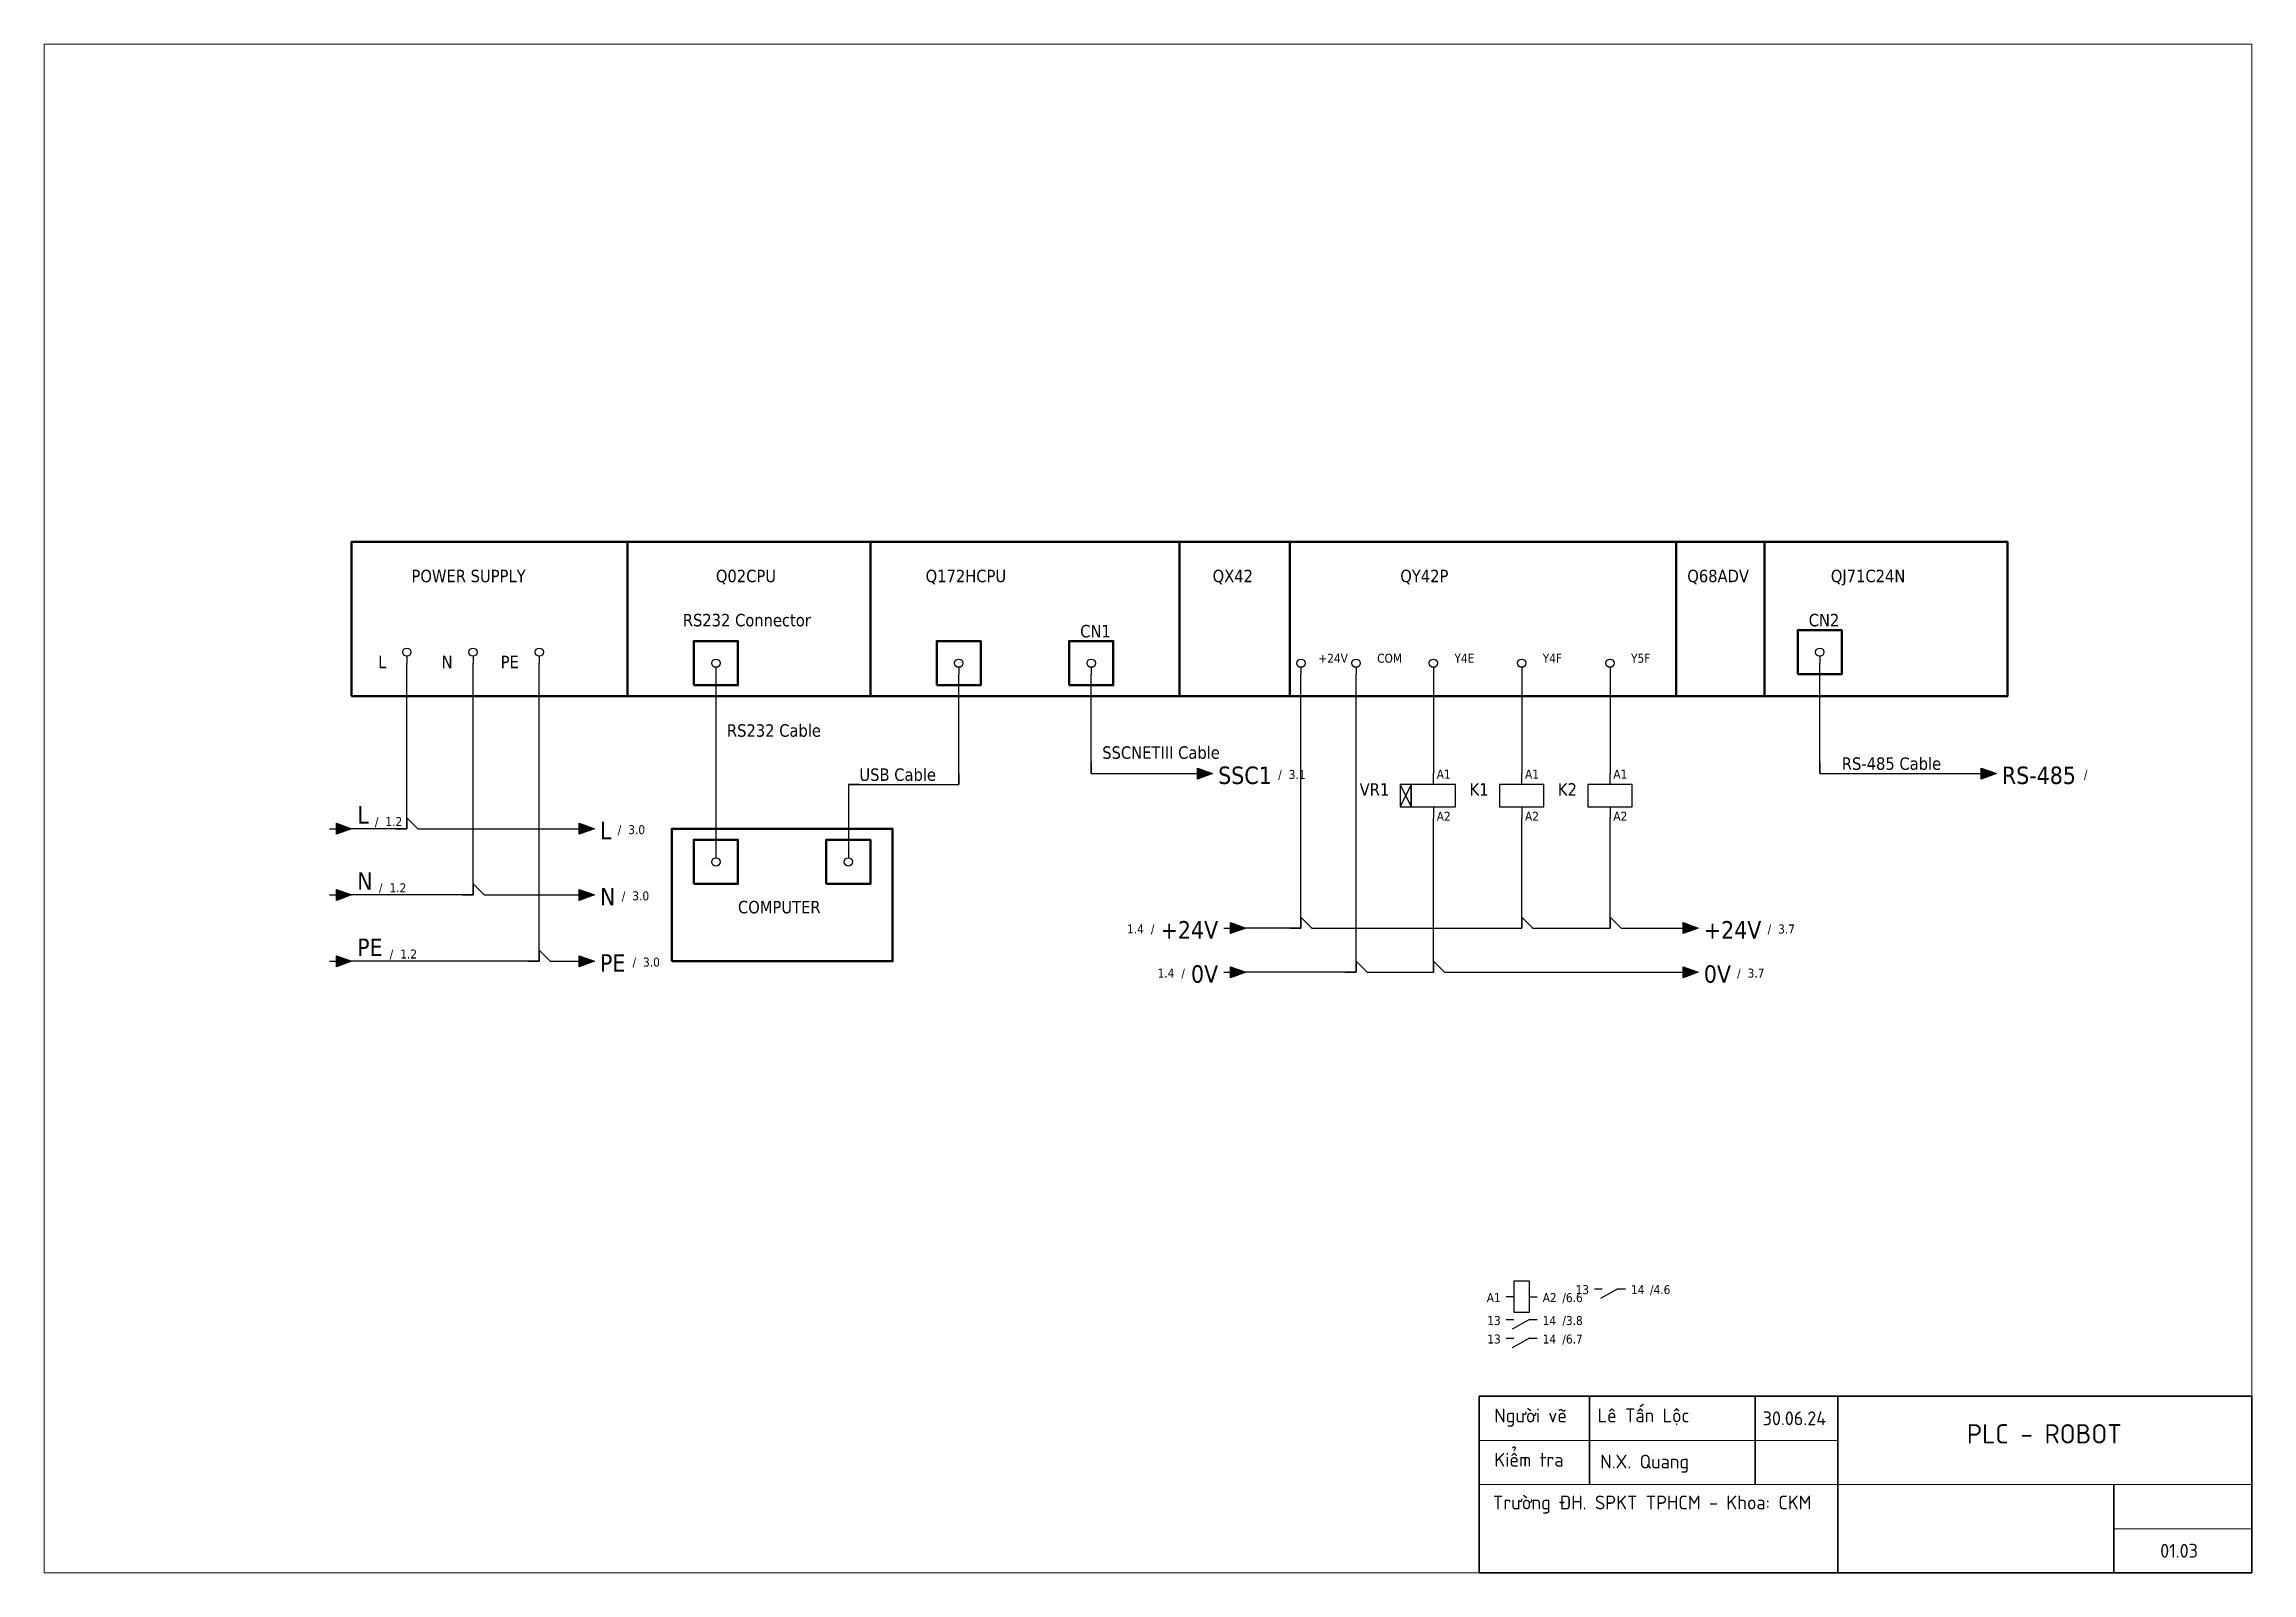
# Paper-space layout 'Sheet' of a CAD drawing. Header units: millimetres. Extents: x 10 to 410, y 10 to 287.
import ezdxf
from ezdxf.enums import TextEntityAlignment as Align

# ---------------------------------------------------------------- set-up
doc = ezdxf.new("R2010")
doc.units = ezdxf.units.MM
for name, color, linetype, lineweight in [('EPLAN100', 7, 'Continuous', 50), ('EPLAN108', 5, 'Continuous', 35), ('EPLAN300', 5, 'Continuous', 25), ('EPLAN311', 1, 'Continuous', 25), ('EPLAN400', 5, 'Continuous', 35), ('EPLAN403', 5, 'Continuous', 35), ('EPLAN408', 5, 'Continuous', 35), ('EPLAN420', 7, 'Continuous', 35), ('EPLAN421', 5, 'Continuous', 35), ('EPLAN422', 7, 'Continuous', 35), ('EPLAN434', 7, 'Continuous', 35), ('EPLAN440', 73, 'Continuous', 35), ('EPLAN442', 73, 'Continuous', 35), ('EPLAN500', 7, 'Continuous', 35), ('EPLAN501', 7, 'Continuous', 35), ('EPLAN502', 7, 'Continuous', 35), ('EPLAN503', 7, 'Continuous', 35), ('EPLAN504', 7, 'Continuous', 35), ('EPLAN512', 3, 'Continuous', 35), ('NetDam', 7, 'Continuous', 35), ('Netmanh', 5, 'Continuous', 13)]:
    doc.layers.add(name, color=color, linetype=linetype, lineweight=lineweight)
doc.styles.add('Tahoma', font='tahoma.ttf')

# ---------------------------------------------------------------- blocks, each defined once
blk = doc.blocks.new('EPLSYM_LibraryGB_symbol_Symbol1410_Variant0_Placement1')
at = {"layer": 'EPLAN300', "ltscale": 4}
blk.add_line((0, -0.75), (0, -2), dxfattribs=at)
at = {"layer": 'EPLAN300', "linetype": 'Continuous', "ltscale": 4}
blk.add_circle((0, 0), 0.75, dxfattribs=at)
at = {"layer": 'EPLAN408', "style": 'Tahoma'}
blk.add_attdef('17_20010', text='', height=2.2575, dxfattribs=at).set_placement((-3.7, -0.6515), align=Align.TOP_RIGHT)
at = {"layer": 'EPLAN422', "style": 'Tahoma'}
blk.add_attdef('17_20030', text='', height=3.1605, dxfattribs=at).set_placement((1.4, -1.0321), align=Align.TOP_LEFT)
at = {"layer": 'EPLAN434', "style": 'Tahoma'}
blk.add_attdef('17_20225', text='', height=1.6254, dxfattribs=at).set_placement((27.85, -0.72508), align=Align.TOP_LEFT)
at = {"layer": 'EPLAN500', "style": 'Tahoma'}
blk.add_attdef('17_20027', text='', height=1.6254, dxfattribs=at).set_placement((-3.7, -4.27508), align=Align.TOP_RIGHT)
at = {"layer": 'EPLAN501', "style": 'Tahoma'}
blk.add_attdef('17_20011', text='', height=1.6254, dxfattribs=at).set_placement((-3.7, -9.67508), align=Align.TOP_RIGHT)
at = {"layer": 'EPLAN502', "style": 'Tahoma'}
blk.add_attdef('17_20025', text='', height=1.6254, dxfattribs=at).set_placement((-3.7, -12.37508), align=Align.TOP_RIGHT)
at = {"layer": 'EPLAN503', "style": 'Tahoma'}
blk.add_attdef('17_20024', text='', height=1.6254, dxfattribs=at).set_placement((-3.7, -15.07508), align=Align.TOP_RIGHT)
at = {"layer": 'EPLAN504', "style": 'Tahoma'}
blk.add_attdef('17_20901[1]', text='', height=1.6254, dxfattribs=at).set_placement((-3.7, -6.97508), align=Align.TOP_RIGHT)
at = {"layer": 'EPLAN512', "style": 'Tahoma'}
blk.add_attdef('17_20201[1]', text='', height=1.6254, dxfattribs=at).set_placement((-3.7, -17.77508), align=Align.TOP_RIGHT)
blk = doc.blocks.new('EPLSYM_LibraryGB_symbol_Symbol1352_Variant0_Placement1')
at = {"layer": 'EPLAN300', "linetype": 'Continuous', "ltscale": 4}
blk.add_line((0, 2), (0, 0.75), dxfattribs=at)
blk.add_circle((0, 0), 0.75, dxfattribs=at)
at = {"layer": 'EPLAN408', "style": 'Tahoma'}
blk.add_attdef('17_20010', text='', height=2.2575, dxfattribs=at).set_placement((-3.7, -0.22575), align=Align.MIDDLE_RIGHT)
at = {"layer": 'EPLAN422', "style": 'Tahoma'}
blk.add_attdef('17_20030', text='', height=1.6254, dxfattribs=at).set_placement((1.4, -0.16254), align=Align.MIDDLE_LEFT)
at = {"layer": 'EPLAN434', "style": 'Tahoma'}
blk.add_attdef('17_20225', text='', height=1.6254, dxfattribs=at).set_placement((27.85, -0.16254), align=Align.MIDDLE_LEFT)
at = {"layer": 'EPLAN500', "style": 'Tahoma'}
blk.add_attdef('17_20027', text='', height=1.6254, dxfattribs=at).set_placement((-3.7, -3.38754), align=Align.MIDDLE_RIGHT)
at = {"layer": 'EPLAN501', "style": 'Tahoma'}
blk.add_attdef('17_20011', text='', height=1.6254, dxfattribs=at).set_placement((-3.7, -8.78754), align=Align.MIDDLE_RIGHT)
at = {"layer": 'EPLAN502', "style": 'Tahoma'}
blk.add_attdef('17_20025', text='', height=1.6254, dxfattribs=at).set_placement((-3.7, -11.48754), align=Align.MIDDLE_RIGHT)
at = {"layer": 'EPLAN503', "style": 'Tahoma'}
blk.add_attdef('17_20024', text='', height=1.6254, dxfattribs=at).set_placement((-3.7, -14.18754), align=Align.MIDDLE_RIGHT)
at = {"layer": 'EPLAN504', "style": 'Tahoma'}
blk.add_attdef('17_20901[1]', text='', height=1.6254, dxfattribs=at).set_placement((-3.7, -6.08754), align=Align.MIDDLE_RIGHT)
at = {"layer": 'EPLAN512', "style": 'Tahoma'}
blk.add_attdef('17_20201[1]', text='', height=1.6254, dxfattribs=at).set_placement((-3.7, -16.88754), align=Align.MIDDLE_RIGHT)
blk = doc.blocks.new('EPLSYM_LibraryGB_symbol_Symbol21_Variant0_Placement1')
at = {"layer": 'EPLAN300', "linetype": 'Continuous'}
for p, q in [((0, 2), (0, 4)), ((0, -2), (0, -4))]:
    blk.add_line(p, q, dxfattribs=at)
at = {"layer": 'EPLAN300', "linetype": 'Continuous', "ltscale": 4}
for p, q in [((-4, 2), (-6, -2)), ((-6, 2), (-4, -2))]:
    blk.add_line(p, q, dxfattribs=at)
blk.add_lwpolyline([(-6, -2), (-4, -2), (-4, 2), (-6, 2)], close=True, dxfattribs=at)
at = {"layer": 'EPLAN300', "linetype": 'Continuous'}
blk.add_lwpolyline([(-4, -2), (4, -2), (4, 2), (-4, 2)], close=True, dxfattribs=at)
at = {"layer": 'EPLAN400', "style": 'Tahoma'}
blk.add_attdef('17_20010', text='', height=2.2575, dxfattribs=at).set_placement((-8, 0), align=Align.RIGHT)
at = {"layer": 'EPLAN420', "style": 'Tahoma'}
blk.add_attdef('17_20028[1]', text='', height=1.6254, dxfattribs=at).set_placement((0.6, 2.6), align=Align.BOTTOM_LEFT)
blk.add_attdef('17_20028[2]', text='', height=1.6254, dxfattribs=at).set_placement((0.6, -2.92508), align=Align.TOP_LEFT)
at = {"layer": 'EPLAN421', "style": 'Tahoma'}
blk.add_attdef('17_20029[1]', text='', height=1.1739, dxfattribs=at).set_placement((0.6, 5.3), align=Align.BOTTOM_LEFT)
blk.add_attdef('17_20029[2]', text='', height=1.1739, dxfattribs=at).set_placement((0.6, -5.53478), align=Align.TOP_LEFT)
at = {"layer": 'EPLAN440', "style": 'Tahoma'}
blk.add_attdef('17_20300', text='', height=1.6254, dxfattribs=at).set_placement((-8, -3.38754), align=Align.MIDDLE_RIGHT)
at = {"layer": 'EPLAN500', "style": 'Tahoma'}
blk.add_attdef('17_20027', text='', height=1.6254, dxfattribs=at).set_placement((-8, -6.08754), align=Align.MIDDLE_RIGHT)
at = {"layer": 'EPLAN501', "style": 'Tahoma'}
blk.add_attdef('17_20011', text='', height=1.6254, dxfattribs=at).set_placement((-8, -11.48754), align=Align.MIDDLE_RIGHT)
at = {"layer": 'EPLAN502', "style": 'Tahoma'}
blk.add_attdef('17_20025', text='', height=1.6254, dxfattribs=at).set_placement((-8, -14.18754), align=Align.MIDDLE_RIGHT)
at = {"layer": 'EPLAN503', "style": 'Tahoma'}
blk.add_attdef('17_20024', text='', height=1.6254, dxfattribs=at).set_placement((-8, -16.88754), align=Align.MIDDLE_RIGHT)
at = {"layer": 'EPLAN504', "style": 'Tahoma'}
blk.add_attdef('17_20901[1]', text='', height=1.6254, dxfattribs=at).set_placement((-8, -8.78754), align=Align.MIDDLE_RIGHT)
at = {"layer": 'EPLAN512', "style": 'Tahoma'}
blk.add_attdef('17_20201[1]', text='', height=1.6254, dxfattribs=at).set_placement((-8, -19.58754), align=Align.MIDDLE_RIGHT)
blk = doc.blocks.new('EPLSYM_LibraryGB_symbol_Symbol20_Variant0_Placement1')
at = {"layer": 'EPLAN300', "linetype": 'Continuous'}
for p, q in [((0, 2), (0, 4)), ((0, -2), (0, -4)), ((-1.4, -90.8), (-2.8, -90.8)), ((1.4, -90.8), (2.8, -90.8)), ((-2.8, -94.95), (-1.4, -94.95)), ((1.4, -94.95), (2.8, -94.95)), ((-2.8, -98.3), (-1.4, -98.3)), ((1.4, -98.3), (2.8, -98.3))]:
    blk.add_line(p, q, dxfattribs=at)
at = {"layer": 'EPLAN300', "linetype": 'Continuous', "ltscale": 4}
for p, q in [((1.4, -94.95), (-1.75, -96.7)), ((1.4, -98.3), (-1.75, -100.05))]:
    blk.add_line(p, q, dxfattribs=at)
at = {"layer": 'EPLAN300', "linetype": 'Continuous'}
for points in [[(-4, -2), (4, -2), (4, 2), (-4, 2)], [(1.4, -93.6), (1.4, -88), (-1.4, -88), (-1.4, -93.6)]]:
    blk.add_lwpolyline(points, close=True, dxfattribs=at)
at = {"layer": 'EPLAN400', "style": 'Tahoma'}
blk.add_attdef('17_20010', text='', height=2.26, dxfattribs=at).set_placement((-6, 0), align=Align.RIGHT)
at = {"layer": 'EPLAN420', "style": 'Tahoma'}
for s, p in [('A1', (-3.8, -90.96)), ('13', (-3.8, -95.11)), ('13', (-3.8, -98.46))]:
    blk.add_text(s, height=1.625, dxfattribs=at).set_placement(p, align=Align.MIDDLE_RIGHT)
for s, p in [('A2', (3.8, -90.96)), ('14', (3.8, -95.11)), ('14', (3.8, -98.46))]:
    blk.add_text(s, height=1.625, dxfattribs=at).set_placement(p, align=Align.MIDDLE_LEFT)
blk.add_attdef('17_20028[1]', text='', height=1.63, dxfattribs=at).set_placement((0.6, 2.6), align=Align.BOTTOM_LEFT)
blk.add_attdef('17_20028[2]', text='', height=1.63, dxfattribs=at).set_placement((0.6, -2.93), align=Align.TOP_LEFT)
at = {"layer": 'EPLAN421', "style": 'Tahoma'}
blk.add_attdef('17_20029[1]', text='', height=1.17, dxfattribs=at).set_placement((0.6, 5.3), align=Align.BOTTOM_LEFT)
blk.add_attdef('17_20029[2]', text='', height=1.17, dxfattribs=at).set_placement((0.6, -5.53), align=Align.TOP_LEFT)
at = {"layer": 'EPLAN440', "style": 'Tahoma'}
for s, p in [('/6.6', (7.36, -90.96)), ('/3.8', (7.36, -95.11)), ('/6.7', (7.36, -98.46))]:
    blk.add_text(s, height=1.625, dxfattribs=at).set_placement(p, align=Align.MIDDLE_LEFT)
blk.add_attdef('17_20300', text='', height=1.63, dxfattribs=at).set_placement((-6, -3.39), align=Align.MIDDLE_RIGHT)
at = {"layer": 'EPLAN500', "style": 'Tahoma'}
blk.add_attdef('17_20027', text='', height=1.63, dxfattribs=at).set_placement((-6, -6.09), align=Align.MIDDLE_RIGHT)
at = {"layer": 'EPLAN501', "style": 'Tahoma'}
blk.add_attdef('17_20011', text='', height=1.63, dxfattribs=at).set_placement((-6, -11.49), align=Align.MIDDLE_RIGHT)
at = {"layer": 'EPLAN502', "style": 'Tahoma'}
blk.add_attdef('17_20025', text='', height=1.63, dxfattribs=at).set_placement((-6, -14.19), align=Align.MIDDLE_RIGHT)
at = {"layer": 'EPLAN503', "style": 'Tahoma'}
blk.add_attdef('17_20024', text='', height=1.63, dxfattribs=at).set_placement((-6, -16.89), align=Align.MIDDLE_RIGHT)
at = {"layer": 'EPLAN504', "style": 'Tahoma'}
blk.add_attdef('17_20901[1]', text='', height=1.63, dxfattribs=at).set_placement((-6, -8.79), align=Align.MIDDLE_RIGHT)
at = {"layer": 'EPLAN512', "style": 'Tahoma'}
blk.add_attdef('17_20201[1]', text='', height=1.63, dxfattribs=at).set_placement((-6, -19.59), align=Align.MIDDLE_RIGHT)
blk = doc.blocks.new('EPLSYM_LibraryGB_symbol_Symbol20_Variant0_Placement1_1')
at = {"layer": 'EPLAN300', "linetype": 'Continuous'}
for p, q in [((0, 2), (0, 4)), ((0, -2), (0, -4)), ((-2.8, -89.35), (-1.4, -89.35)), ((1.4, -89.35), (2.8, -89.35))]:
    blk.add_line(p, q, dxfattribs=at)
at = {"layer": 'EPLAN300', "linetype": 'Continuous', "ltscale": 4}
blk.add_line((1.4, -89.35), (-1.75, -91.1), dxfattribs=at)
at = {"layer": 'EPLAN300', "linetype": 'Continuous'}
blk.add_lwpolyline([(-4, -2), (4, -2), (4, 2), (-4, 2)], close=True, dxfattribs=at)
at = {"layer": 'EPLAN400', "style": 'Tahoma'}
blk.add_attdef('17_20010', text='', height=2.26, dxfattribs=at).set_placement((-6, 0), align=Align.RIGHT)
at = {"layer": 'EPLAN420', "style": 'Tahoma'}
blk.add_text('13', height=1.625, dxfattribs=at).set_placement((-3.8, -89.51), align=Align.MIDDLE_RIGHT)
blk.add_text('14', height=1.625, dxfattribs=at).set_placement((3.8, -89.51), align=Align.MIDDLE_LEFT)
blk.add_attdef('17_20028[1]', text='', height=1.63, dxfattribs=at).set_placement((0.6, 2.6), align=Align.BOTTOM_LEFT)
blk.add_attdef('17_20028[2]', text='', height=1.63, dxfattribs=at).set_placement((0.6, -2.93), align=Align.TOP_LEFT)
at = {"layer": 'EPLAN421', "style": 'Tahoma'}
blk.add_attdef('17_20029[1]', text='', height=1.17, dxfattribs=at).set_placement((0.6, 5.3), align=Align.BOTTOM_LEFT)
blk.add_attdef('17_20029[2]', text='', height=1.17, dxfattribs=at).set_placement((0.6, -5.53), align=Align.TOP_LEFT)
at = {"layer": 'EPLAN440', "style": 'Tahoma'}
blk.add_text('/4.6', height=1.625, dxfattribs=at).set_placement((7.24, -89.51), align=Align.MIDDLE_LEFT)
blk.add_attdef('17_20300', text='', height=1.63, dxfattribs=at).set_placement((-6, -3.39), align=Align.MIDDLE_RIGHT)
at = {"layer": 'EPLAN500', "style": 'Tahoma'}
blk.add_attdef('17_20027', text='', height=1.63, dxfattribs=at).set_placement((-6, -6.09), align=Align.MIDDLE_RIGHT)
at = {"layer": 'EPLAN501', "style": 'Tahoma'}
blk.add_attdef('17_20011', text='', height=1.63, dxfattribs=at).set_placement((-6, -11.49), align=Align.MIDDLE_RIGHT)
at = {"layer": 'EPLAN502', "style": 'Tahoma'}
blk.add_attdef('17_20025', text='', height=1.63, dxfattribs=at).set_placement((-6, -14.19), align=Align.MIDDLE_RIGHT)
at = {"layer": 'EPLAN503', "style": 'Tahoma'}
blk.add_attdef('17_20024', text='', height=1.63, dxfattribs=at).set_placement((-6, -16.89), align=Align.MIDDLE_RIGHT)
at = {"layer": 'EPLAN504', "style": 'Tahoma'}
blk.add_attdef('17_20901[1]', text='', height=1.63, dxfattribs=at).set_placement((-6, -8.79), align=Align.MIDDLE_RIGHT)
at = {"layer": 'EPLAN512', "style": 'Tahoma'}
blk.add_attdef('17_20201[1]', text='', height=1.63, dxfattribs=at).set_placement((-6, -19.59), align=Align.MIDDLE_RIGHT)
blk = doc.blocks.new('EPLSYM_LibrarySPECIAL_Symbol8_Variant0_Placement1')
at = {"layer": 'EPLAN311', "linetype": 'Continuous', "ltscale": 4}
blk.add_hatch(color=256, dxfattribs=at).paths.add_polyline_path([(-0.75, 1), (2, 0), (-0.75, -1)], flags=0)
blk.add_line((-2, 0), (-0.75, 0), dxfattribs=at)
blk.add_lwpolyline([(-0.75, 1), (2, 0), (-0.75, -1)], close=True, dxfattribs=at)
at = {"layer": 'EPLAN403', "style": 'Tahoma'}
blk.add_attdef('70_20010', text='', height=3.16, dxfattribs=at).set_placement((3, 0), align=Align.BOTTOM_LEFT)
at = {"layer": 'EPLAN442', "style": 'Tahoma'}
for tag, p in [('70_24350', (23.82, 0)), ('70_24300', (81.5, 0))]:
    blk.add_attdef(tag, text='', height=1.63, dxfattribs=at).set_placement(p, align=Align.BOTTOM_LEFT)
blk = doc.blocks.new('EPLSYM_LibrarySPECIAL_Symbol8_Variant4_Placement1')
at = {"layer": 'EPLAN311', "linetype": 'Continuous', "ltscale": 4}
blk.add_hatch(color=256, dxfattribs=at).paths.add_polyline_path([(-0.75, 1), (2, 0), (-0.75, -1)], flags=0)
blk.add_line((-2, 0), (-0.75, 0), dxfattribs=at)
blk.add_lwpolyline([(-0.75, 1), (2, 0), (-0.75, -1)], close=True, dxfattribs=at)
at = {"layer": 'EPLAN403', "style": 'Tahoma'}
blk.add_attdef('70_20010', text='', height=3.1605, dxfattribs=at).set_placement((-3, -0.31605), align=Align.MIDDLE_RIGHT)
at = {"layer": 'EPLAN442', "style": 'Tahoma'}
for tag, p in [('70_24300', (-81.5, -0.16254)), ('70_24350', (-23.82, -0.16254))]:
    blk.add_attdef(tag, text='', height=1.6254, dxfattribs=at).set_placement(p, align=Align.MIDDLE_RIGHT)

psp = doc.layouts.new('Sheet')

# ---------------------------------------------------------------- linework, layer by layer
at = {"layer": 'EPLAN100', "ltscale": 4}
for points in [[(65.71, 168.83), (115.71, 168.83), (115.71, 196.83), (65.71, 196.83)], [(115.71, 168.83), (159.71, 168.83), (159.71, 196.83), (115.71, 196.83)], [(159.71, 168.83), (215.71, 168.83), (215.71, 196.83), (159.71, 196.83)], [(215.71, 168.83), (235.71, 168.83), (235.71, 196.83), (215.71, 196.83)], [(235.71, 168.83), (305.71, 168.83), (305.71, 196.83), (235.71, 196.83)], [(305.71, 168.83), (321.71, 168.83), (321.71, 196.83), (305.71, 196.83)], [(321.71, 168.83), (365.71, 168.83), (365.71, 196.83), (321.71, 196.83)], [(327.71, 172.83), (335.71, 172.83), (335.71, 180.83), (327.71, 180.83)], [(127.71, 170.83), (135.71, 170.83), (135.71, 178.83), (127.71, 178.83)], [(171.71, 170.83), (179.71, 170.83), (179.71, 178.83), (171.71, 178.83)], [(195.71, 170.83), (203.71, 170.83), (203.71, 178.83), (195.71, 178.83)], [(123.71, 120.83), (163.71, 120.83), (163.71, 144.83), (123.71, 144.83)], [(127.71, 134.83), (135.71, 134.83), (135.71, 142.83), (127.71, 142.83)], [(151.71, 134.83), (159.71, 134.83), (159.71, 142.83), (151.71, 142.83)]]:
    psp.add_lwpolyline(points, close=True, dxfattribs=at)
at = {"layer": 'EPLAN311', "ltscale": 4}
for p, q in [((75.71, 144.83), (75.71, 174.83)), ((87.71, 132.83), (87.71, 174.83)), ((99.71, 120.83), (99.71, 174.83)), ((131.71, 172.83), (131.71, 140.83)), ((175.71, 152.83), (175.71, 172.83)), ((199.71, 154.83), (199.71, 172.83)), ((237.71, 126.83), (237.71, 172.83)), ((247.71, 118.83), (247.71, 172.83)), ((261.71, 172.83), (261.71, 154.83)), ((277.71, 172.83), (277.71, 154.83)), ((293.71, 172.83), (293.71, 154.83)), ((331.71, 154.83), (331.71, 174.83)), ((331.71, 156.83), (331.71, 154.83)), ((155.71, 152.83), (175.71, 152.83)), ((155.71, 152.83), (155.71, 140.83)), ((199.71, 154.83), (219.71, 154.83)), ((331.71, 154.83), (361.71, 154.83)), ((331.71, 154.83), (333.71, 154.83)), ((75.71, 144.83), (63.71, 144.83)), ((77.71, 144.83), (107.71, 144.83)), ((261.71, 118.83), (261.71, 146.83)), ((277.71, 126.83), (277.71, 146.83)), ((293.71, 126.83), (293.71, 146.83)), ((87.71, 132.83), (63.71, 132.83)), ((89.71, 132.83), (107.71, 132.83)), ((237.71, 126.83), (225.71, 126.83)), ((239.71, 126.83), (277.71, 126.83)), ((279.71, 126.83), (293.71, 126.83)), ((295.71, 126.83), (307.71, 126.83)), ((99.71, 120.83), (63.71, 120.83)), ((101.71, 120.83), (107.71, 120.83)), ((247.71, 118.83), (225.71, 118.83)), ((249.71, 118.83), (261.71, 118.83)), ((263.71, 118.83), (307.71, 118.83))]:
    psp.add_line(p, q, dxfattribs=at)
at = {"layer": 'EPLAN311', "color": 1, "linetype": 'Continuous', "lineweight": 25, "ltscale": 4}
for p, q in [((199.71, 156.83), (199.71, 154.83)), ((157.71, 152.83), (155.71, 152.83)), ((155.71, 152.83), (155.71, 150.83)), ((173.71, 152.83), (175.71, 152.83)), ((175.71, 154.83), (175.71, 152.83)), ((199.71, 154.83), (201.71, 154.83)), ((73.71, 144.83), (75.71, 144.83)), ((75.71, 146.83), (75.71, 144.83)), ((75.71, 146.83), (77.71, 144.83)), ((85.71, 132.83), (87.71, 132.83)), ((87.71, 134.83), (87.71, 132.83)), ((87.71, 134.83), (89.71, 132.83)), ((237.71, 128.83), (237.71, 126.83)), ((237.71, 128.83), (239.71, 126.83)), ((277.71, 128.83), (277.71, 126.83)), ((277.71, 128.83), (279.71, 126.83)), ((293.71, 128.83), (293.71, 126.83)), ((293.71, 128.83), (295.71, 126.83)), ((235.71, 126.83), (237.71, 126.83)), ((275.71, 126.83), (277.71, 126.83)), ((291.71, 126.83), (293.71, 126.83)), ((97.71, 120.83), (99.71, 120.83)), ((99.71, 122.83), (99.71, 120.83)), ((99.71, 122.83), (101.71, 120.83)), ((247.71, 120.83), (247.71, 118.83)), ((247.71, 120.83), (249.71, 118.83)), ((261.71, 120.83), (261.71, 118.83)), ((261.71, 120.83), (263.71, 118.83)), ((245.71, 118.83), (247.71, 118.83)), ((259.71, 118.83), (261.71, 118.83))]:
    psp.add_line(p, q, dxfattribs=at)
at = {"layer": 'NetDam'}
for p, q in [((270, 42), (410, 42)), ((270, 10), (270, 42)), ((290, 42), (290, 26)), ((320, 42), (320, 26)), ((335, 42), (335, 10)), ((410, 42), (410, 10)), ((385, 26), (385, 10)), ((410, 10), (270, 10))]:
    psp.add_line(p, q, dxfattribs=at)
at = {"layer": 'Netmanh'}
for p, q in [((270, 34), (335, 34)), ((270, 26), (410, 26)), ((385, 18), (410, 18))]:
    psp.add_line(p, q, dxfattribs=at)

# ---------------------------------------------------------------- block references
ref = psp.add_blockref('EPLSYM_LibraryGB_symbol_Symbol1410_Variant0_Placement1', (75.71, 176.83))
ref.add_attrib('17_20010', 'L', dxfattribs={"layer": 'EPLAN408', "height": 2.26, "style": 'Tahoma'}).set_placement((72.01, 176.18), align=Align.TOP_RIGHT)
ref = psp.add_blockref('EPLSYM_LibraryGB_symbol_Symbol1410_Variant0_Placement1', (87.71, 176.83))
ref.add_attrib('17_20010', 'N', dxfattribs={"layer": 'EPLAN408', "height": 2.26, "style": 'Tahoma'}).set_placement((84.01, 176.18), align=Align.TOP_RIGHT)
ref = psp.add_blockref('EPLSYM_LibraryGB_symbol_Symbol1410_Variant0_Placement1', (99.71, 176.83))
ref.add_attrib('17_20010', 'PE', dxfattribs={"layer": 'EPLAN408', "height": 2.257, "style": 'Tahoma'}).set_placement((96.01, 176.18), align=Align.TOP_RIGHT)
ref = psp.add_blockref('EPLSYM_LibraryGB_symbol_Symbol1410_Variant0_Placement1', (237.71, 174.83))
ref.add_attrib('17_20225', '+24V', dxfattribs={"layer": 'EPLAN434', "height": 1.625, "style": 'Tahoma'}).set_placement((243.54, 174.43), align=Align.BOTTOM_CENTER)
ref = psp.add_blockref('EPLSYM_LibraryGB_symbol_Symbol1410_Variant0_Placement1', (247.71, 174.83))
ref.add_attrib('17_20225', 'COM', dxfattribs={"layer": 'EPLAN434', "height": 1.625, "style": 'Tahoma'}).set_placement((251.52, 174.43), align=Align.BOTTOM_LEFT)
ref = psp.add_blockref('EPLSYM_LibraryGB_symbol_Symbol1410_Variant0_Placement1', (261.71, 174.83))
ref.add_attrib('17_20225', 'Y4E', dxfattribs={"layer": 'EPLAN434', "height": 1.625, "style": 'Tahoma'}).set_placement((265.52, 174.43), align=Align.BOTTOM_LEFT)
ref = psp.add_blockref('EPLSYM_LibraryGB_symbol_Symbol1410_Variant0_Placement1', (277.71, 174.83))
ref.add_attrib('17_20225', 'Y4F', dxfattribs={"layer": 'EPLAN434', "height": 1.625, "style": 'Tahoma'}).set_placement((281.52, 174.43), align=Align.BOTTOM_LEFT)
ref = psp.add_blockref('EPLSYM_LibraryGB_symbol_Symbol1410_Variant0_Placement1', (293.71, 174.83))
ref.add_attrib('17_20225', 'Y5F', dxfattribs={"layer": 'EPLAN434', "height": 1.625, "style": 'Tahoma'}).set_placement((297.52, 174.43), align=Align.BOTTOM_LEFT)
for name, p in [('EPLSYM_LibraryGB_symbol_Symbol1410_Variant0_Placement1', (331.71, 176.83)), ('EPLSYM_LibraryGB_symbol_Symbol1410_Variant0_Placement1', (131.71, 174.83)), ('EPLSYM_LibraryGB_symbol_Symbol1410_Variant0_Placement1', (175.71, 174.83)), ('EPLSYM_LibraryGB_symbol_Symbol1410_Variant0_Placement1', (199.71, 174.83)), ('EPLSYM_LibraryGB_symbol_Symbol1352_Variant0_Placement1', (131.71, 138.83)), ('EPLSYM_LibraryGB_symbol_Symbol1352_Variant0_Placement1', (155.71, 138.83))]:
    psp.add_blockref(name, p)
ref = psp.add_blockref('EPLSYM_LibrarySPECIAL_Symbol8_Variant0_Placement1', (219.71, 154.83))
ref.add_attrib('70_20010', 'SSC1', dxfattribs={"layer": 'EPLAN403', "height": 3.16, "style": 'Tahoma'}).set_placement((222.71, 154.52), align=Align.MIDDLE_LEFT)
ref.add_attrib('70_24350', '/', dxfattribs={"layer": 'EPLAN442', "height": 1.63, "style": 'Tahoma'}).set_placement((233.58, 154.67), align=Align.MIDDLE_LEFT)
ref.add_attrib('70_24300', '3.1', dxfattribs={"layer": 'EPLAN442', "height": 1.625, "style": 'Tahoma'}).set_placement((235.49, 154.67), align=Align.MIDDLE_LEFT)
ref = psp.add_blockref('EPLSYM_LibrarySPECIAL_Symbol8_Variant0_Placement1', (361.71, 154.83))
ref.add_attrib('70_20010', 'RS-485', dxfattribs={"layer": 'EPLAN403', "height": 3.16, "style": 'Tahoma'}).set_placement((364.71, 154.52), align=Align.MIDDLE_LEFT)
ref.add_attrib('70_24350', '/', dxfattribs={"layer": 'EPLAN442', "height": 1.63, "style": 'Tahoma'}).set_placement((379.57, 154.67), align=Align.MIDDLE_LEFT)
ref = psp.add_blockref('EPLSYM_LibraryGB_symbol_Symbol21_Variant0_Placement1', (261.71, 150.83))
ref.add_attrib('17_20010', 'VR1', dxfattribs={"layer": 'EPLAN400', "height": 2.257, "style": 'Tahoma'}).set_placement((253.71, 150.83), align=Align.RIGHT)
ref.add_attrib('17_20028[2]', 'A2', dxfattribs={"layer": 'EPLAN420', "height": 1.625, "style": 'Tahoma'}).set_placement((262.31, 147.91), align=Align.TOP_LEFT)
ref.add_attrib('17_20028[1]', 'A1', dxfattribs={"layer": 'EPLAN420', "height": 1.625, "style": 'Tahoma'}).set_placement((262.31, 153.43), align=Align.BOTTOM_LEFT)
ref = psp.add_blockref('EPLSYM_LibraryGB_symbol_Symbol20_Variant0_Placement1', (277.71, 150.83))
ref.add_attrib('17_20010', 'K1', dxfattribs={"layer": 'EPLAN400', "height": 2.257, "style": 'Tahoma'}).set_placement((271.71, 150.83), align=Align.RIGHT)
ref.add_attrib('17_20028[1]', 'A1', dxfattribs={"layer": 'EPLAN420', "height": 1.625, "style": 'Tahoma'}).set_placement((278.31, 153.43), align=Align.BOTTOM_LEFT)
ref.add_attrib('17_20028[2]', 'A2', dxfattribs={"layer": 'EPLAN420', "height": 1.625, "style": 'Tahoma'}).set_placement((278.31, 147.91), align=Align.TOP_LEFT)
ref = psp.add_blockref('EPLSYM_LibraryGB_symbol_Symbol20_Variant0_Placement1_1', (293.71, 150.83))
ref.add_attrib('17_20010', 'K2', dxfattribs={"layer": 'EPLAN400', "height": 2.257, "style": 'Tahoma'}).set_placement((287.71, 150.83), align=Align.RIGHT)
ref.add_attrib('17_20028[1]', 'A1', dxfattribs={"layer": 'EPLAN420', "height": 1.625, "style": 'Tahoma'}).set_placement((294.31, 153.43), align=Align.BOTTOM_LEFT)
ref.add_attrib('17_20028[2]', 'A2', dxfattribs={"layer": 'EPLAN420', "height": 1.625, "style": 'Tahoma'}).set_placement((294.31, 147.91), align=Align.TOP_LEFT)
ref = psp.add_blockref('EPLSYM_LibrarySPECIAL_Symbol8_Variant0_Placement1', (63.71, 144.83))
ref.add_attrib('70_20010', 'L', dxfattribs={"layer": 'EPLAN403', "height": 3.16, "style": 'Tahoma'}).set_placement((66.71, 144.83), align=Align.BOTTOM_LEFT)
ref.add_attrib('70_24350', '/', dxfattribs={"layer": 'EPLAN442', "height": 1.63, "style": 'Tahoma'}).set_placement((69.92, 144.83), align=Align.BOTTOM_LEFT)
ref.add_attrib('70_24300', '1.2', dxfattribs={"layer": 'EPLAN442', "height": 1.625, "style": 'Tahoma'}).set_placement((71.83, 144.83), align=Align.BOTTOM_LEFT)
ref = psp.add_blockref('EPLSYM_LibrarySPECIAL_Symbol8_Variant0_Placement1', (107.71, 144.83))
ref.add_attrib('70_20010', 'L', dxfattribs={"layer": 'EPLAN403', "height": 3.16, "style": 'Tahoma'}).set_placement((110.71, 144.52), align=Align.MIDDLE_LEFT)
ref.add_attrib('70_24350', '/', dxfattribs={"layer": 'EPLAN442', "height": 1.63, "style": 'Tahoma'}).set_placement((113.92, 144.67), align=Align.MIDDLE_LEFT)
ref.add_attrib('70_24300', '3.0', dxfattribs={"layer": 'EPLAN442', "height": 1.625, "style": 'Tahoma'}).set_placement((115.83, 144.67), align=Align.MIDDLE_LEFT)
ref = psp.add_blockref('EPLSYM_LibrarySPECIAL_Symbol8_Variant0_Placement1', (63.71, 132.83))
ref.add_attrib('70_20010', 'N', dxfattribs={"layer": 'EPLAN403', "height": 3.16, "style": 'Tahoma'}).set_placement((66.71, 132.83), align=Align.BOTTOM_LEFT)
ref.add_attrib('70_24350', '/', dxfattribs={"layer": 'EPLAN442', "height": 1.63, "style": 'Tahoma'}).set_placement((70.66, 132.83), align=Align.BOTTOM_LEFT)
ref.add_attrib('70_24300', '1.2', dxfattribs={"layer": 'EPLAN442', "height": 1.625, "style": 'Tahoma'}).set_placement((72.57, 132.83), align=Align.BOTTOM_LEFT)
ref = psp.add_blockref('EPLSYM_LibrarySPECIAL_Symbol8_Variant0_Placement1', (107.71, 132.83))
ref.add_attrib('70_20010', 'N', dxfattribs={"layer": 'EPLAN403', "height": 3.16, "style": 'Tahoma'}).set_placement((110.71, 132.52), align=Align.MIDDLE_LEFT)
ref.add_attrib('70_24350', '/', dxfattribs={"layer": 'EPLAN442', "height": 1.63, "style": 'Tahoma'}).set_placement((114.66, 132.67), align=Align.MIDDLE_LEFT)
ref.add_attrib('70_24300', '3.0', dxfattribs={"layer": 'EPLAN442', "height": 1.625, "style": 'Tahoma'}).set_placement((116.57, 132.67), align=Align.MIDDLE_LEFT)
ref = psp.add_blockref('EPLSYM_LibrarySPECIAL_Symbol8_Variant4_Placement1', (225.71, 126.83))
ref.add_attrib('70_20010', '+24V', dxfattribs={"layer": 'EPLAN403', "height": 3.16, "style": 'Tahoma'}).set_placement((222.71, 126.52), align=Align.MIDDLE_RIGHT)
ref.add_attrib('70_24350', '/', dxfattribs={"layer": 'EPLAN442', "height": 1.63, "style": 'Tahoma'}).set_placement((211.16, 126.67), align=Align.MIDDLE_RIGHT)
ref.add_attrib('70_24300', '1.4', dxfattribs={"layer": 'EPLAN442', "height": 1.625, "style": 'Tahoma'}).set_placement((209.25, 126.67), align=Align.MIDDLE_RIGHT)
ref = psp.add_blockref('EPLSYM_LibrarySPECIAL_Symbol8_Variant0_Placement1', (307.71, 126.83))
ref.add_attrib('70_20010', '+24V', dxfattribs={"layer": 'EPLAN403', "height": 3.16, "style": 'Tahoma'}).set_placement((310.71, 126.52), align=Align.MIDDLE_LEFT)
ref.add_attrib('70_24350', '/', dxfattribs={"layer": 'EPLAN442', "height": 1.63, "style": 'Tahoma'}).set_placement((322.26, 126.67), align=Align.MIDDLE_LEFT)
ref.add_attrib('70_24300', '3.7', dxfattribs={"layer": 'EPLAN442', "height": 1.625, "style": 'Tahoma'}).set_placement((324.17, 126.67), align=Align.MIDDLE_LEFT)
ref = psp.add_blockref('EPLSYM_LibrarySPECIAL_Symbol8_Variant0_Placement1', (63.71, 120.83))
ref.add_attrib('70_20010', 'PE', dxfattribs={"layer": 'EPLAN403', "height": 3.16, "style": 'Tahoma'}).set_placement((66.71, 120.83), align=Align.BOTTOM_LEFT)
ref.add_attrib('70_24350', '/', dxfattribs={"layer": 'EPLAN442', "height": 1.63, "style": 'Tahoma'}).set_placement((72.6, 120.83), align=Align.BOTTOM_LEFT)
ref.add_attrib('70_24300', '1.2', dxfattribs={"layer": 'EPLAN442', "height": 1.625, "style": 'Tahoma'}).set_placement((74.51, 120.83), align=Align.BOTTOM_LEFT)
ref = psp.add_blockref('EPLSYM_LibrarySPECIAL_Symbol8_Variant0_Placement1', (107.71, 120.83))
ref.add_attrib('70_20010', 'PE', dxfattribs={"layer": 'EPLAN403', "height": 3.16, "style": 'Tahoma'}).set_placement((110.71, 120.52), align=Align.MIDDLE_LEFT)
ref.add_attrib('70_24350', '/', dxfattribs={"layer": 'EPLAN442', "height": 1.63, "style": 'Tahoma'}).set_placement((116.6, 120.67), align=Align.MIDDLE_LEFT)
ref.add_attrib('70_24300', '3.0', dxfattribs={"layer": 'EPLAN442', "height": 1.625, "style": 'Tahoma'}).set_placement((118.51, 120.67), align=Align.MIDDLE_LEFT)
ref = psp.add_blockref('EPLSYM_LibrarySPECIAL_Symbol8_Variant4_Placement1', (225.71, 118.83))
ref.add_attrib('70_20010', '0V', dxfattribs={"layer": 'EPLAN403', "height": 3.16, "style": 'Tahoma'}).set_placement((222.71, 118.52), align=Align.MIDDLE_RIGHT)
ref.add_attrib('70_24350', '/', dxfattribs={"layer": 'EPLAN442', "height": 1.63, "style": 'Tahoma'}).set_placement((216.69, 118.67), align=Align.MIDDLE_RIGHT)
ref.add_attrib('70_24300', '1.4', dxfattribs={"layer": 'EPLAN442', "height": 1.625, "style": 'Tahoma'}).set_placement((214.78, 118.67), align=Align.MIDDLE_RIGHT)
ref = psp.add_blockref('EPLSYM_LibrarySPECIAL_Symbol8_Variant0_Placement1', (307.71, 118.83))
ref.add_attrib('70_20010', '0V', dxfattribs={"layer": 'EPLAN403', "height": 3.16, "style": 'Tahoma'}).set_placement((310.71, 118.52), align=Align.MIDDLE_LEFT)
ref.add_attrib('70_24350', '/', dxfattribs={"layer": 'EPLAN442', "height": 1.63, "style": 'Tahoma'}).set_placement((316.73, 118.67), align=Align.MIDDLE_LEFT)
ref.add_attrib('70_24300', '3.7', dxfattribs={"layer": 'EPLAN442', "height": 1.625, "style": 'Tahoma'}).set_placement((318.64, 118.67), align=Align.MIDDLE_LEFT)

# ---------------------------------------------------------------- texts
at = {"layer": 'EPLAN108', "style": 'Tahoma'}
for s, height, p in [(' POWER SUPPLY', 2.2575, (75.71, 188.83)), ('Q02CPU', 2.257, (131.71, 188.83)), ('Q172HCPU', 2.257, (169.71, 188.83)), ('QX42', 2.257, (221.71, 188.83)), ('QY42P', 2.257, (255.71, 188.83)), ('Q68ADV', 2.257, (307.71, 188.83)), ('QJ71C24N', 2.257, (333.71, 188.83)), ('RS232 Connector', 2.2575, (125.71, 180.83)), ('CN1', 2.257, (197.71, 178.83)), ('CN2', 2.257, (329.71, 180.83)), ('RS232 Cable', 2.2575, (133.71, 160.83)), ('SSCNETIII Cable', 2.2575, (201.71, 156.83)), ('RS-485 Cable', 2.2575, (335.71, 154.83)), ('USB Cable', 2.257, (157.71, 152.83)), ('COMPUTER', 2.257, (135.71, 128.83))]:
    psp.add_text(s, height=height, dxfattribs=at).set_placement(p, align=Align.BOTTOM_LEFT)
at = {"layer": 'NetDam', "attachment_point": 1}
for s, insert, char_height in [('{\\fTCVN 7284|b0|i0|c0|p34;Lê Tấn Lộc}', (291.46, 39.78), 2.5), ('{\\fTCVN 7284|b0|i0|c0|p34;Người vẽ}', (272.75, 39.75), 2.5), ('{\\fTCVN 7284|b0|i0|c0|p34;30.06.24}', (321.37, 39.25), 2.5), ('{\\fTCVN 7284|b0|i0|c0|p34;PLC - ROBOT}', (358.37, 36.94), 3.5), ('{\\fTCVN 7284|b0|i0|c0|p34;Kiểm tra}', (272.75, 31.75), 2.5), ('{\\fTCVN 7284|b0|i0|c0|p34;N.X. Quang}', (291.95, 31.41), 2.5), ('{\\fTCVN 7284|b0|i0|c0|p34;Trường ĐH. SPKT TPHCM - Khoa: CKM}', (272.5, 24), 2.5), ('{\\fTCVN 7284|b0|i0|c0|p34;01.03}', (393.39, 15.25), 2.5)]:
    psp.add_mtext(s, dxfattribs=dict(at, insert=insert, char_height=char_height))

# ---------------------------------------------------------------- viewports
at = {"layer": 'NetDam'}
psp.add_viewport(center=(210, 148.5), size=(400, 277), view_center_point=(452, 344.6), view_height=554, dxfattribs=at)

doc.saveas('drawing.dxf')
